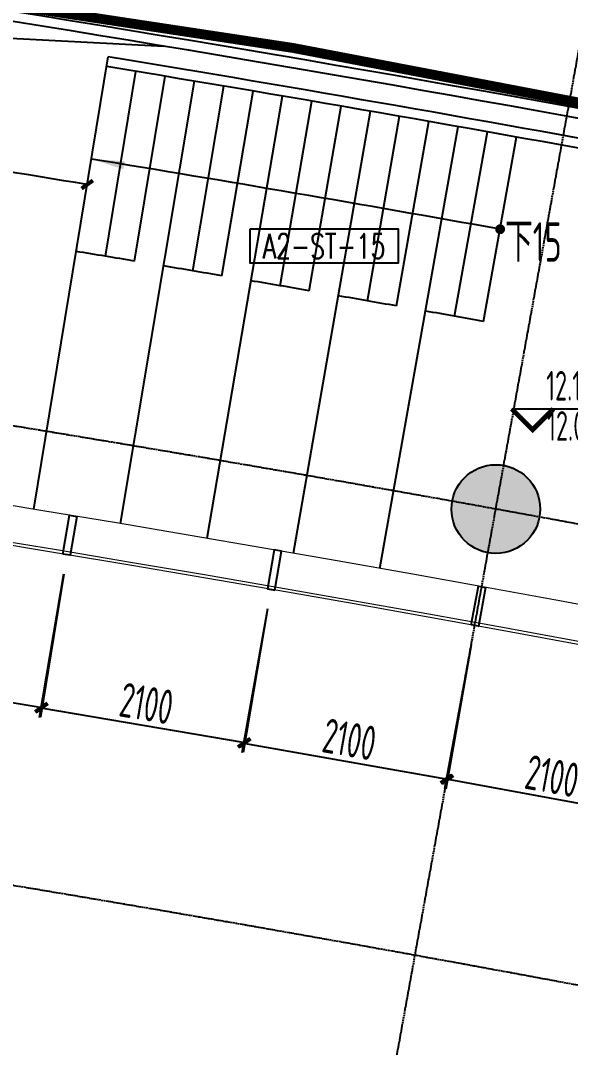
# Model space of a CAD drawing. Header units: millimetres. Extents: x 11677979 to 24947533, y -12764720 to -6308891.
# Drawn here: x 11826224 to 11831803, y -6410637 to -6400220 of the extents above; entities that cross this region are included whole.
import ezdxf
from ezdxf.enums import TextEntityAlignment as Align

# ---------------------------------------------------------------- set-up
doc = ezdxf.new("R2010")
doc.units = ezdxf.units.MM
doc.header["$LTSCALE"] = 10
for name, pattern in [('A2-RG-AXIS$0$CENTER', [2, 1.25, -0.25, 0.25, -0.25]), ('A2-RG-AXIS$0$DOTE', [2.4200000000000004, 2, -0.2, 0.02, -0.2]), ('A2-RI-F4$0$A2-RG-AXIS$0$CENTER', [2, 1.25, -0.25, 0.25, -0.25]), ('A2-RI-F4$0$A2-RG-AXIS$0$DOTE', [2.4200000000000004, 2, -0.2, 0.02, -0.2]), ('A2-RI-F4$0$HIDDEN', [0.375, 0.25, -0.125])]:
    doc.linetypes.add(name, pattern=pattern)
for name, color, linetype in [('A2-RB-F4$0$$34$A-DIMS-100', 1, 'Continuous'), ('A2-RB-F4$0$A-DIMS-100', 1, 'Continuous'), ('A2-RG-AXIS$0$A-GRID', 1, 'A2-RG-AXIS$0$CENTER'), ('A2-RI-F4$0$$1$A-SYMB-NUMB-T', 4, 'Continuous'), ('A2-RI-F4$0$$2$A-SYMB', 4, 'Continuous'), ('A2-RI-F4$0$$3$A-SYMB', 4, 'Continuous'), ('A2-RI-F4$0$A-STRS-HRAL', 80, 'Continuous'), ('A2-RI-F4$0$A-SYMB-VOID', 35, 'Continuous'), ('A2-RI-F4$0$A2-RB-F4$0$$34$A-DIMS-100', 1, 'Continuous'), ('A2-RI-F4$0$A2-RB-F4$0$A-DIMS-100', 1, 'Continuous'), ('A2-RI-F4$0$A2-RG-AXIS$0$A-GRID', 1, 'A2-RI-F4$0$A2-RG-AXIS$0$CENTER'), ('A2-RI-F4$0$A2-RS-F4$0$A-HATH-GRAY', 8, 'Continuous'), ('A2-RI-F4$0$A2-RS-F4$0$A-WALL-CONC', 6, 'Continuous'), ('A2-RI-F4$0$A2-RV-F4$0$A-STRS', 50, 'Continuous'), ('A2-RI-F4$0$A2-RV-F4$0$A-STRS-HRAL', 80, 'Continuous'), ('A2-RI-F4$0$A2-RV-F4$0$A-SYMB-AREA', 4, 'Continuous'), ('A2-RI-F4$0$A2-RV-F4$0$A-SYMB-NAME', 4, 'Continuous'), ('A2-RI-F4$0$A2-RV-F4$0$AUDIT_D_120618114340-341', 1, 'Continuous'), ('A2-RI-F4$0$an-wndw-mull-v', 3, 'Continuous'), ('A2-RI-F4$0$防火卷帘门', 20, 'Continuous'), ('A2-RS-F4$0$A-HATH-GRAY', 8, 'Continuous'), ('A2-RS-F4$0$A-WALL-CONC', 6, 'Continuous'), ('A2-RV-F4$0$A-STRS', 50, 'Continuous'), ('A2-RV-F4$0$A-STRS-HRAL', 80, 'Continuous'), ('A2-RV-F4$0$A-SYMB-AREA', 4, 'Continuous'), ('A2-RV-F4$0$A-SYMB-NAME', 4, 'Continuous'), ('A2-RV-F4$0$AUDIT_D_120618114340-341', 1, 'Continuous')]:
    doc.layers.add(name, color=color, linetype=linetype)
doc.layers.add('A2-RI-F4$0$A-GLAZ', color=140, linetype='Continuous', lineweight=5)
doc.styles.add('A2-RB-F4$0$$0$XD2008', font='hzs.shx', dxfattribs={"width": 0.7, "bigfont": 'hztxt.shx'})
doc.styles.add('A2-RB-F4$0$XD2008', font='hzs.shx', dxfattribs={"width": 0.7, "bigfont": 'hztxt.shx'})
doc.styles.add('A2-RI-F4$0$$0$XD2008', font='hzs.shx', dxfattribs={"width": 0.7, "bigfont": 'hztxt.shx'})
doc.styles.add('A2-RI-F4$0$$1$ECADI-TXT', font='simplex.shx', dxfattribs={"bigfont": 'hztxt.shx'})
doc.styles.add('A2-RI-F4$0$A2-RB-F4$0$$0$XD2008', font='hzs.shx', dxfattribs={"width": 0.7, "bigfont": 'hztxt.shx'})
doc.styles.add('A2-RI-F4$0$A2-RB-F4$0$XD2008', font='hzs.shx', dxfattribs={"width": 0.7, "bigfont": 'hztxt.shx'})
doc.styles.add('A2-RI-F4$0$A2-RV-F4$0$ECADI', font='hzs.shx', dxfattribs={"width": 0.7, "bigfont": 'hztxt.shx'})
doc.styles.add('A2-RV-F4$0$ECADI', font='hzs.shx', dxfattribs={"width": 0.7, "bigfont": 'hztxt.shx'})
doc.dimstyles.new('A2-RB-F4$0$$0$XD100$0', dxfattribs={"dimscale": 100, "dimtxt": 3.5, "dimasz": 1, "dimexe": 1, "dimexo": 2, "dimgap": 0.5, "dimtad": 1, "dimdec": 0, "dimdsep": 46, "dimtxsty": 'A2-RB-F4$0$$0$XD2008', "dimblk1": 'A2-RB-F4$0$$20$_ArchTick', "dimblk2": 'A2-RB-F4$0$$20$_ArchTick', "dimsah": 1, "dimcen": 2.5, "dimclrt": 4, "dimaunit": 1, "dimadec": 0, "dimazin": 0, "dimtfac": 1, "dimtdec": 0, "dimtix": 1, "dimtmove": 2, "dimatfit": 3, "dimfxl": 0, "dimtolj": 1, "dimtzin": 0, "dimarcsym": 0})
doc.dimstyles.new('A2-RB-F4$0$XD100$0', dxfattribs={"dimscale": 100, "dimtxt": 3.5, "dimasz": 1, "dimexe": 1, "dimexo": 2, "dimgap": 0.5, "dimtad": 1, "dimdec": 0, "dimdsep": 46, "dimtxsty": 'A2-RB-F4$0$XD2008', "dimblk1": 'A2-RB-F4$0$_ArchTick', "dimblk2": 'A2-RB-F4$0$_ArchTick', "dimsah": 1, "dimcen": 2.5, "dimclrt": 4, "dimaunit": 1, "dimadec": 0, "dimazin": 0, "dimtfac": 1, "dimtdec": 0, "dimtix": 1, "dimtmove": 1, "dimatfit": 3, "dimfxl": 0, "dimtolj": 1, "dimtzin": 0, "dimarcsym": 0})
doc.dimstyles.new('A2-RI-F4$0$A2-RB-F4$0$$0$XD100$0', dxfattribs={"dimscale": 100, "dimtxt": 3.5, "dimasz": 1, "dimexe": 1, "dimexo": 2, "dimgap": 0.5, "dimtad": 1, "dimdec": 0, "dimdsep": 46, "dimtxsty": 'A2-RI-F4$0$A2-RB-F4$0$$0$XD2008', "dimblk1": 'A2-RI-F4$0$A2-RB-F4$0$$20$_ArchTick', "dimblk2": 'A2-RI-F4$0$A2-RB-F4$0$$20$_ArchTick', "dimsah": 1, "dimcen": 2.5, "dimclrt": 4, "dimaunit": 1, "dimadec": 0, "dimazin": 0, "dimtfac": 1, "dimtdec": 0, "dimtix": 1, "dimtmove": 2, "dimatfit": 3, "dimfxl": 0, "dimtolj": 1, "dimtzin": 0, "dimarcsym": 0})
doc.dimstyles.new('A2-RI-F4$0$A2-RB-F4$0$XD100$0', dxfattribs={"dimscale": 100, "dimtxt": 3.5, "dimasz": 1, "dimexe": 1, "dimexo": 2, "dimgap": 0.5, "dimtad": 1, "dimdec": 0, "dimdsep": 46, "dimtxsty": 'A2-RI-F4$0$A2-RB-F4$0$XD2008', "dimblk1": 'A2-RI-F4$0$A2-RB-F4$0$_ArchTick', "dimblk2": 'A2-RI-F4$0$A2-RB-F4$0$_ArchTick', "dimsah": 1, "dimcen": 2.5, "dimclrt": 4, "dimaunit": 1, "dimadec": 0, "dimazin": 0, "dimtfac": 1, "dimtdec": 0, "dimtix": 1, "dimtmove": 1, "dimatfit": 3, "dimfxl": 0, "dimtolj": 1, "dimtzin": 0, "dimarcsym": 0})

# ---------------------------------------------------------------- blocks, each defined once
blk = doc.blocks.new('A2-RV-F4$0$5erhfh')
at = {"layer": 'A2-RV-F4$0$A-SYMB-AREA', "style": 'A2-RV-F4$0$ECADI', "width": 0.7}
blk.add_attdef('340M2', text='', height=2.5, dxfattribs=at).set_placement((0, 1.25), align=Align.MIDDLE_LEFT)
at = {"layer": 'A2-RV-F4$0$A-SYMB-NAME', "style": 'A2-RV-F4$0$ECADI', "width": 0.7}
blk.add_attdef('CHINESENAME', (-12.29193252821193, 3.0875), '', height=4.5, dxfattribs=at)
blk = doc.blocks.new('A2-RV-F4')
at = {"layer": 'A2-RV-F4$0$A-STRS'}
for p, q in [((11826359.64476778, -6405177.187500352), (11827114.26701456, -6400588.499704482)), ((11827085.21993418, -6402610.740894399), (11827395.4384171, -6400736.237095296)), ((11827380.66941865, -6402659.789717606), (11827692.7872554, -6400785.601238298)), ((11827237.99416444, -6405323.315684496), (11827990.08591827, -6400835.266671966)), ((11827971.41851952, -6402758.785411757), (11828287.33410044, -6400885.233345301)), ((11828115.89435484, -6405472.113233499), (11828881.67780179, -6400986.070205432)), ((11828266.7175293, -6402808.732181046), (11828584.53149667, -6400935.501206995)), ((11828857.16295136, -6402909.523307597), (11829178.77271067, -6401036.940288689)), ((11828993.33722721, -6405623.578763885), (11829772.80711941, -6401139.583500382)), ((11829152.30875733, -6402960.367561389), (11829475.81591821, -6401088.111404534)), ((11829742.44504386, -6403062.953188834), (11830069.74600931, -6401191.356523419)), ((11830037.4349184, -6403114.694457192), (11830366.63228298, -6401243.430420466)), ((11829870.31467387, -6405777.710867501), (11830663.46563555, -6401295.805138059)), ((11830627.25661548, -6403219.073637504), (11830960.24576224, -6401348.480622413)), ((11830922.08783234, -6403271.711442275), (11831256.97235827, -6401401.456819423))]:
    blk.add_line(p, q, dxfattribs=at)
at = {"layer": 'A2-RV-F4$0$A-STRS', "ltscale": 0.25}
for start, end in [(80.54502226192955, 80.66114273809482), (80.37084153406886, 80.48696201230847), (80.19666093131531, 80.3127812915223), (80.0224802293589, 80.13860068527683), (79.84829957388494, 79.96442000550157)]:
    blk.add_arc((11778829.91854543, -6694194.739758129), 295550.0000092764, start, end, dxfattribs=at)
at = {"layer": 'A2-RV-F4$0$A-STRS-HRAL', "ltscale": 0.25}
for centre, radius, start in [((11778829.91854678, -6694194.739750319), 297550.0000013514, 78.36772970308593), ((11778829.91854715, -6694194.739749076), 297450.0000000633, 78.34848035072069)]:
    blk.add_arc(centre, radius, start, 80.6611426241286, dxfattribs=at)
at = {"layer": 'A2-RV-F4$0$AUDIT_D_120618114340-341', "extrusion": (0, 0, -1), "const_width": 49.99999999999999}
blk.add_lwpolyline([(-11831114.48345354, -6402338.110535974, -1), (-11831064.57673707, -6402335.057725724, -1)], format="xyb", close=True, dxfattribs=at)
at = {"layer": 'A2-RV-F4$0$AUDIT_D_120618114340-341'}
blk.add_arc((11778829.91854715, -6694194.739749076), 296500.0000000633, 79.84829958221783, 80.6611426241286, dxfattribs=at)
at = {"layer": 'A2-RV-F4$0$AUDIT_D_120618114340-341', "extrusion": (0, 0, -1)}
blk.add_solid([(-11827282.49117763, -6401647.051901599), (-11827266.5590037, -6401729.657341383), (-11826943.88045934, -6401624.582940146)], dxfattribs=at)
ref = blk.add_blockref('A2-RV-F4$0$5erhfh', (11832369.5084075, -6402974.738763968), dxfattribs=dict(xscale=100, yscale=100, zscale=100))
ref.add_attrib('CHINESENAME', '下15', (11831140.3151547, -6402665.988763849), dxfattribs={"layer": 'A2-RV-F4$0$A-SYMB-NAME', "height": 400, "style": 'A2-RV-F4$0$ECADI', "width": 0.7})
blk = doc.blocks.new('A2-RB-F4$0$_ArchTick')
at = {"color": 0, "linetype": 'ByBlock', "const_width": 0.4}
blk.add_lwpolyline([(-0.5, -0.5), (0.5, 0.5)], dxfattribs=at)
blk = doc.blocks.new('*D391')
at = {"layer": 'A2-RB-F4$0$A-DIMS-100', "color": 0, "lineweight": -2, "transparency": 16777216}
for p, q in [((11824588.87248766, -6405499.09582968), (11824353.60655724, -6406949.497742357)), ((11826661.8294709, -6405835.344802545), (11826426.56354048, -6407285.746715223)), ((11824369.61802456, -6406850.787900323), (11826442.5750078, -6407187.03687319))]:
    blk.add_line(p, q, dxfattribs=at)
at = {"layer": 'Defpoints', "color": 0, "transparency": 16777216}
for p in [(11824620.8954223, -6405301.676145613), (11826693.85240554, -6405637.92511848), (11826442.5750078, -6407187.03687319)]:
    blk.add_point(p, dxfattribs=at)
at = {"layer": 'A2-RB-F4$0$A-DIMS-100', "color": 0, "lineweight": -2, "transparency": 16777216, "xscale": 100, "yscale": 100, "zscale": 100}
for p, rotation in [((11824369.61802456, -6406850.787900323), 170.7864476752229), ((11826442.5750078, -6407187.03687319), 350.7864476752229)]:
    blk.add_blockref('A2-RB-F4$0$_ArchTick', p, dxfattribs=dict(at, rotation=rotation))
at = {"layer": 'A2-RB-F4$0$A-DIMS-100', "color": 4, "transparency": 16777216, "insert": (11825442.12231765, -6406796.815242182), "char_height": 350, "attachment_point": 5, "rotation": 350.7864476752229, "style": 'A2-RB-F4$0$XD2008'}
blk.add_mtext('\\A1;2100', dxfattribs=at)
blk = doc.blocks.new('*D392')
at = {"layer": 'A2-RB-F4$0$A-DIMS-100', "color": 0, "lineweight": -2, "transparency": 16777216}
for p, q in [((11826660.34905599, -6405835.098964537), (11826412.89439947, -6407291.418616546)), ((11828730.7246775, -6406186.892671084), (11828483.27002098, -6407643.212323094)), ((11826429.64607424, -6407192.831693519), (11828500.02169575, -6407544.625400066))]:
    blk.add_line(p, q, dxfattribs=at)
at = {"layer": 'Defpoints', "color": 0, "transparency": 16777216}
for p in [(11826693.85240554, -6405637.925118478), (11828764.22802705, -6405989.718825025), (11828500.02169575, -6407544.625400066)]:
    blk.add_point(p, dxfattribs=at)
at = {"layer": 'A2-RB-F4$0$A-DIMS-100', "color": 0, "lineweight": -2, "transparency": 16777216, "xscale": 100, "yscale": 100, "zscale": 100}
for p, rotation in [((11826429.64607424, -6407192.831693519), 170.3565312094874), ((11828500.02169575, -6407544.625400066), 350.3565312094875)]:
    blk.add_blockref('A2-RB-F4$0$_ArchTick', p, dxfattribs=dict(at, rotation=rotation))
at = {"layer": 'A2-RB-F4$0$A-DIMS-100', "color": 4, "transparency": 16777216, "insert": (11827502.52515324, -6407146.907969978), "char_height": 350, "attachment_point": 5, "rotation": 350.3565312094874, "style": 'A2-RB-F4$0$XD2008'}
blk.add_mtext('\\A1;2100', dxfattribs=at)
blk = doc.blocks.new('*D393')
at = {"layer": 'A2-RB-F4$0$A-DIMS-100', "color": 0, "lineweight": -2, "transparency": 16777216}
for p, q in [((11828729.30993622, -6406186.647052901), (11828470.09697005, -6407648.535399791)), ((11830797.02707531, -6406553.281819476), (11830537.81410914, -6408015.170166368)), ((11828487.55601547, -6407550.071285854), (11830555.27315455, -6407916.706052431))]:
    blk.add_line(p, q, dxfattribs=at)
at = {"layer": 'Defpoints', "color": 0, "transparency": 16777216}
for p in [(11828764.22802705, -6405989.718825027), (11830831.94516614, -6406356.353591603), (11830555.27315455, -6407916.706052431)]:
    blk.add_point(p, dxfattribs=at)
at = {"layer": 'A2-RB-F4$0$A-DIMS-100', "color": 0, "lineweight": -2, "transparency": 16777216, "xscale": 100, "yscale": 100, "zscale": 100}
for p, rotation in [((11828487.55601547, -6407550.071285854), 169.9451740437), ((11830555.27315455, -6407916.706052431), 349.9451740437)]:
    blk.add_blockref('A2-RB-F4$0$_ArchTick', p, dxfattribs=dict(at, rotation=rotation))
at = {"layer": 'A2-RB-F4$0$A-DIMS-100', "color": 4, "transparency": 16777216, "insert": (11829560.69743719, -6407511.844412785), "char_height": 350, "attachment_point": 5, "rotation": 349.9451740437, "style": 'A2-RB-F4$0$XD2008'}
blk.add_mtext('\\A1;2100', dxfattribs=at)
blk = doc.blocks.new('*D233')
at = {"layer": 'A2-RB-F4$0$A-DIMS-100', "color": 0, "lineweight": -2, "transparency": 16777216}
for p, q in [((11830795.61416461, -6406553.026056179), (11830525.91248829, -6408013.015750116)), ((11832860.64582004, -6406934.49621411), (11832590.94414372, -6408394.485908047)), ((11832609.10964634, -6408296.149676094), (11830544.0779909, -6407914.679518162))]:
    blk.add_line(p, q, dxfattribs=at)
at = {"layer": 'Defpoints', "color": 0, "transparency": 16777216}
for p in [(11830831.94516983, -6406356.353592272), (11832896.97682527, -6406737.823750203), (11830544.0779909, -6407914.679518162)]:
    blk.add_point(p, dxfattribs=at)
at = {"layer": 'A2-RB-F4$0$A-DIMS-100', "color": 0, "lineweight": -2, "transparency": 16777216, "xscale": 100, "yscale": 100, "zscale": 100}
for p, rotation in [((11830544.0779909, -6407914.679518162), 169.5338247441165), ((11832609.10964634, -6408296.149676094), 349.5338247441165)]:
    blk.add_blockref('A2-RB-F4$0$_ArchTick', p, dxfattribs=dict(at, rotation=rotation))
at = {"layer": 'A2-RB-F4$0$A-DIMS-100', "color": 4, "transparency": 16777216, "insert": (11831617.4661995, -6407884.158075233), "char_height": 350, "attachment_point": 5, "rotation": 349.5338247441165, "style": 'A2-RB-F4$0$XD2008'}
blk.add_mtext('\\A1;2100', dxfattribs=at)
blk = doc.blocks.new('A2-RB-F4$0$$20$_ArchTick')
at = {"color": 0, "linetype": 'ByBlock', "const_width": 0.4}
blk.add_lwpolyline([(-0.5, -0.5), (0.5, 0.5)], dxfattribs=at)
blk = doc.blocks.new('*D244')
at = {"layer": 'A2-RB-F4$0$$34$A-DIMS-100', "color": 0, "lineweight": -2, "transparency": 16777216}
blk.add_arc((11778730.58430292, -6694179.5467496), 296238.8759148263, 80.6417863916289, 81.38491832880128, dxfattribs=at)
at = {"layer": 'Defpoints', "color": 0, "transparency": 16777216}
for p in [(11827609.0146798, -6371560.369619828), (11827150.34338707, -6400369.827819346), (11825636.77202339, -6401677.784093693), (11821587.23330694, -6411306.779976854), (11778730.71993051, -6694178.72376526)]:
    blk.add_point(p, dxfattribs=at)
at = {"layer": 'A2-RB-F4$0$$34$A-DIMS-100', "color": 0, "lineweight": -2, "transparency": 16777216, "xscale": 100, "yscale": 100, "zscale": 100}
for p, rotation in [((11823105.86549477, -6401283.138402851), 171.3849183288013), ((11826900.92199207, -6401883.309739621), 350.6417863916289)]:
    blk.add_blockref('A2-RB-F4$0$$20$_ArchTick', p, dxfattribs=dict(at, rotation=rotation))
at = {"layer": 'A2-RB-F4$0$$34$A-DIMS-100', "color": 4, "transparency": 16777216, "insert": (11825044.71955626, -6401321.909035159), "char_height": 350, "attachment_point": 5, "rotation": 351.0133523602157, "style": 'A2-RB-F4$0$$0$XD2008'}
blk.add_mtext('\\A1;0°44\'35"', dxfattribs=at)
blk = doc.blocks.new('A2-RG-AXIS')
at = {"layer": 'A2-RG-AXIS$0$A-GRID', "linetype": 'A2-RG-AXIS$0$DOTE'}
blk.add_line((11829691.95317146, -6412654.000755005), (11836852.53091209, -6373096.888379699), dxfattribs=at)
for centre, radius, start, end in [((11778730.70926435, -6694178.721949182), 300799.9999999902, 75.58928463849298, 95.40764398384447), ((11778730.70819431, -6694178.660026948), 293699.9515340837, 75.58928142923537, 95.40764489503492), ((11778730.70819431, -6694178.660026948), 289099.9515340837, 75.58928137402594, 95.40764489503492)]:
    blk.add_arc(centre, radius, start, end, dxfattribs=at)
blk = doc.blocks.new('A2-RI-F4$0$A2-RB-F4$0$_ArchTick')
at = {"color": 0, "linetype": 'ByBlock', "const_width": 0.4}
blk.add_lwpolyline([(-0.5, -0.5), (0.5, 0.5)], dxfattribs=at)
blk = doc.blocks.new('*D916')
at = {"layer": 'A2-RI-F4$0$A2-RB-F4$0$A-DIMS-100', "color": 0, "lineweight": -2, "transparency": 16777216}
for p, q in [((11824588.87248766, -6405499.09582968), (11824353.60655724, -6406949.497742357)), ((11826661.8294709, -6405835.344802545), (11826426.56354048, -6407285.746715223)), ((11824369.61802456, -6406850.787900323), (11826442.5750078, -6407187.03687319))]:
    blk.add_line(p, q, dxfattribs=at)
at = {"layer": 'Defpoints', "color": 0, "transparency": 16777216}
for p in [(11824620.8954223, -6405301.676145613), (11826693.85240554, -6405637.92511848), (11826442.5750078, -6407187.03687319)]:
    blk.add_point(p, dxfattribs=at)
at = {"layer": 'A2-RI-F4$0$A2-RB-F4$0$A-DIMS-100', "color": 0, "lineweight": -2, "transparency": 16777216, "xscale": 100, "yscale": 100, "zscale": 100}
for p, rotation in [((11824369.61802456, -6406850.787900323), 170.7864476752229), ((11826442.5750078, -6407187.03687319), 350.7864476752229)]:
    blk.add_blockref('A2-RI-F4$0$A2-RB-F4$0$_ArchTick', p, dxfattribs=dict(at, rotation=rotation))
at = {"layer": 'A2-RI-F4$0$A2-RB-F4$0$A-DIMS-100', "color": 4, "transparency": 16777216, "insert": (11825442.12231765, -6406796.815242182), "char_height": 350, "attachment_point": 5, "rotation": 350.7864476752229, "style": 'A2-RI-F4$0$A2-RB-F4$0$XD2008'}
blk.add_mtext('\\A1;2100', dxfattribs=at)
blk = doc.blocks.new('*D917')
at = {"layer": 'A2-RI-F4$0$A2-RB-F4$0$A-DIMS-100', "color": 0, "lineweight": -2, "transparency": 16777216}
for p, q in [((11826660.34905599, -6405835.098964537), (11826412.89439947, -6407291.418616546)), ((11828730.7246775, -6406186.892671084), (11828483.27002098, -6407643.212323094)), ((11826429.64607424, -6407192.831693519), (11828500.02169575, -6407544.625400066))]:
    blk.add_line(p, q, dxfattribs=at)
at = {"layer": 'Defpoints', "color": 0, "transparency": 16777216}
for p in [(11826693.85240554, -6405637.925118478), (11828764.22802705, -6405989.718825025), (11828500.02169575, -6407544.625400066)]:
    blk.add_point(p, dxfattribs=at)
at = {"layer": 'A2-RI-F4$0$A2-RB-F4$0$A-DIMS-100', "color": 0, "lineweight": -2, "transparency": 16777216, "xscale": 100, "yscale": 100, "zscale": 100}
for p, rotation in [((11826429.64607424, -6407192.831693519), 170.3565312094874), ((11828500.02169575, -6407544.625400066), 350.3565312094875)]:
    blk.add_blockref('A2-RI-F4$0$A2-RB-F4$0$_ArchTick', p, dxfattribs=dict(at, rotation=rotation))
at = {"layer": 'A2-RI-F4$0$A2-RB-F4$0$A-DIMS-100', "color": 4, "transparency": 16777216, "insert": (11827502.52515324, -6407146.907969978), "char_height": 350, "attachment_point": 5, "rotation": 350.3565312094874, "style": 'A2-RI-F4$0$A2-RB-F4$0$XD2008'}
blk.add_mtext('\\A1;2100', dxfattribs=at)
blk = doc.blocks.new('*D918')
at = {"layer": 'A2-RI-F4$0$A2-RB-F4$0$A-DIMS-100', "color": 0, "lineweight": -2, "transparency": 16777216}
for p, q in [((11828729.30993622, -6406186.647052901), (11828470.09697005, -6407648.535399791)), ((11830797.02707531, -6406553.281819476), (11830537.81410914, -6408015.170166368)), ((11828487.55601547, -6407550.071285854), (11830555.27315455, -6407916.706052431))]:
    blk.add_line(p, q, dxfattribs=at)
at = {"layer": 'Defpoints', "color": 0, "transparency": 16777216}
for p in [(11828764.22802705, -6405989.718825027), (11830831.94516614, -6406356.353591603), (11830555.27315455, -6407916.706052431)]:
    blk.add_point(p, dxfattribs=at)
at = {"layer": 'A2-RI-F4$0$A2-RB-F4$0$A-DIMS-100', "color": 0, "lineweight": -2, "transparency": 16777216, "xscale": 100, "yscale": 100, "zscale": 100}
for p, rotation in [((11828487.55601547, -6407550.071285854), 169.9451740437), ((11830555.27315455, -6407916.706052431), 349.9451740437)]:
    blk.add_blockref('A2-RI-F4$0$A2-RB-F4$0$_ArchTick', p, dxfattribs=dict(at, rotation=rotation))
at = {"layer": 'A2-RI-F4$0$A2-RB-F4$0$A-DIMS-100', "color": 4, "transparency": 16777216, "insert": (11829560.69743719, -6407511.844412785), "char_height": 350, "attachment_point": 5, "rotation": 349.9451740437, "style": 'A2-RI-F4$0$A2-RB-F4$0$XD2008'}
blk.add_mtext('\\A1;2100', dxfattribs=at)
blk = doc.blocks.new('*D758')
at = {"layer": 'A2-RI-F4$0$A2-RB-F4$0$A-DIMS-100', "color": 0, "lineweight": -2, "transparency": 16777216}
for p, q in [((11830795.61416461, -6406553.026056179), (11830525.91248829, -6408013.015750116)), ((11832860.64582004, -6406934.49621411), (11832590.94414372, -6408394.485908047)), ((11832609.10964634, -6408296.149676094), (11830544.0779909, -6407914.679518162))]:
    blk.add_line(p, q, dxfattribs=at)
at = {"layer": 'Defpoints', "color": 0, "transparency": 16777216}
for p in [(11830831.94516983, -6406356.353592272), (11832896.97682527, -6406737.823750203), (11830544.0779909, -6407914.679518162)]:
    blk.add_point(p, dxfattribs=at)
at = {"layer": 'A2-RI-F4$0$A2-RB-F4$0$A-DIMS-100', "color": 0, "lineweight": -2, "transparency": 16777216, "xscale": 100, "yscale": 100, "zscale": 100}
for p, rotation in [((11830544.0779909, -6407914.679518162), 169.5338247441165), ((11832609.10964634, -6408296.149676094), 349.5338247441165)]:
    blk.add_blockref('A2-RI-F4$0$A2-RB-F4$0$_ArchTick', p, dxfattribs=dict(at, rotation=rotation))
at = {"layer": 'A2-RI-F4$0$A2-RB-F4$0$A-DIMS-100', "color": 4, "transparency": 16777216, "insert": (11831617.4661995, -6407884.158075233), "char_height": 350, "attachment_point": 5, "rotation": 349.5338247441165, "style": 'A2-RI-F4$0$A2-RB-F4$0$XD2008'}
blk.add_mtext('\\A1;2100', dxfattribs=at)
blk = doc.blocks.new('A2-RI-F4$0$A2-RB-F4$0$$20$_ArchTick')
at = {"color": 0, "linetype": 'ByBlock', "const_width": 0.4}
blk.add_lwpolyline([(-0.5, -0.5), (0.5, 0.5)], dxfattribs=at)
blk = doc.blocks.new('*D769')
at = {"layer": 'A2-RI-F4$0$A2-RB-F4$0$$34$A-DIMS-100', "color": 0, "lineweight": -2, "transparency": 16777216}
blk.add_arc((11778730.58430292, -6694179.5467496), 296238.8759148263, 80.6417863916289, 81.38491832880128, dxfattribs=at)
at = {"layer": 'Defpoints', "color": 0, "transparency": 16777216}
for p in [(11827609.0146798, -6371560.369619828), (11827150.34338707, -6400369.827819346), (11825636.77202339, -6401677.784093693), (11821587.23330694, -6411306.779976854), (11778730.71993051, -6694178.72376526)]:
    blk.add_point(p, dxfattribs=at)
at = {"layer": 'A2-RI-F4$0$A2-RB-F4$0$$34$A-DIMS-100', "color": 0, "lineweight": -2, "transparency": 16777216, "xscale": 100, "yscale": 100, "zscale": 100}
for p, rotation in [((11823105.86549477, -6401283.138402851), 171.3849183288013), ((11826900.92199207, -6401883.309739621), 350.6417863916289)]:
    blk.add_blockref('A2-RI-F4$0$A2-RB-F4$0$$20$_ArchTick', p, dxfattribs=dict(at, rotation=rotation))
at = {"layer": 'A2-RI-F4$0$A2-RB-F4$0$$34$A-DIMS-100', "color": 4, "transparency": 16777216, "insert": (11825044.71955626, -6401321.909035159), "char_height": 350, "attachment_point": 5, "rotation": 351.0133523602157, "style": 'A2-RI-F4$0$A2-RB-F4$0$$0$XD2008'}
blk.add_mtext('\\A1;0°44\'35"', dxfattribs=at)
blk = doc.blocks.new('A2-RI-F4$0$A2-RG-AXIS')
at = {"layer": 'A2-RI-F4$0$A2-RG-AXIS$0$A-GRID', "linetype": 'A2-RI-F4$0$A2-RG-AXIS$0$DOTE'}
blk.add_line((11829691.95317146, -6412654.000755005), (11836852.53091209, -6373096.888379699), dxfattribs=at)
for centre, radius, start, end in [((11778730.70926435, -6694178.721949182), 300799.9999999902, 75.58928463849298, 95.40764398384447), ((11778730.70819431, -6694178.660026948), 293699.9515340837, 75.58928142923537, 95.40764489503492), ((11778730.70819431, -6694178.660026948), 289099.9515340837, 75.58928137402594, 95.40764489503492)]:
    blk.add_arc(centre, radius, start, end, dxfattribs=at)
blk = doc.blocks.new('A2-RI-F4$0$A2-RS-F4')
at = {"layer": 'A2-RI-F4$0$A2-RS-F4$0$A-HATH-GRAY', "ltscale": 3}
h = blk.add_hatch(color=256, dxfattribs=at)
h.paths.add_polyline_path([(11780370.89755086, -6378132.782792893), (11781370.87417263, -6378139.55443527), (11781379.67800279, -6376839.580863897), (11780379.70138101, -6376832.809221519)])
h.paths.add_polyline_path([(11771295.27564643, -6378216.197546514), (11772295.03483666, -6378194.253035512), (11772266.5069368, -6376894.564468444), (11771266.73910292, -6376916.115187177)])
h.paths.add_polyline_path([(11789445.17112454, -6378310.198236045), (11790444.54168875, -6378345.673232787), (11790490.65924199, -6377046.489880169), (11789491.30265092, -6377010.621244233)])
h.paths.add_polyline_path([(11794061.0047061, -6377995.566527516), (11794659.76819639, -6378034.064633409), (11794711.10463453, -6377235.625744862), (11794112.34099576, -6377197.127629422)])
h.paths.add_polyline_path([(11762225.78675684, -6378559.980374771), (11763224.50359892, -6378509.337805177), (11763158.64822897, -6377210.610911016), (11762159.93138714, -6377261.253480596)])
h.paths.add_polyline_path([(11756037.94498854, -6378647.01814434), (11756835.42480313, -6378583.579123507), (11756756.11594025, -6377586.650439977), (11755958.63612566, -6377650.089460809)])
h.paths.add_polyline_path([(11801644.36177372, -6378461.795606661), (11802243.12541249, -6378500.293722101), (11802294.45800298, -6377701.854586166), (11801695.69264424, -6377663.356360138)])
h.paths.add_polyline_path([(11751541.31840326, -6379498.702455024), (11752338.78286353, -6379435.26465562), (11752219.84924088, -6377939.956459403), (11751422.36767903, -6378003.395619228)])
h.paths.add_polyline_path([(11807663.938267, -6379405.663604804), (11808460.48668476, -6379479.897142787), (11808571.83602485, -6378285.07346441), (11807775.31205818, -6378210.58898552)])
h.paths.add_polyline_path([(11816584.79090101, -6380403.180904732), (11817577.33728926, -6380525.051795942), (11817735.76549338, -6379234.740036699), (11816743.21910513, -6379112.869145487)])
h.paths.add_polyline_path([(11825579.43333334, -6381618.61778286), (11826568.15095204, -6381768.411835417), (11826762.88505011, -6380483.080985126), (11825774.1674314, -6380333.286932572)])
h.paths.add_polyline_path([(11793833.19719825, -6381538.642010352), (11794431.96253365, -6381577.140599572), (11794483.29897179, -6380778.701711025), (11793884.53533302, -6380740.203595584)])
h.paths.add_polyline_path([(11801416.57157933, -6382004.630992735), (11802015.33521809, -6382043.129108172), (11802066.67260773, -6381244.675421046), (11801467.90709214, -6381206.179634506)])
h.paths.add_polyline_path([(11834536.38714455, -6383084.909703042), (11835520.39295434, -6383263.035534266), (11835751.95442764, -6381983.822661661), (11834767.94861785, -6381805.696830438)])
h.paths.add_polyline_path([(11843441.66666962, -6384836.765730232), (11844420.1516999, -6385043.070307644), (11844688.34843555, -6383771.036819221), (11843709.86340527, -6383564.73224181)])
h.paths.add_polyline_path([(11849706.83636043, -6386047.736931622), (11850486.43372208, -6386227.435516321), (11850720.76188103, -6385255.226828801), (11849941.16451938, -6385075.5282441)])
h.paths.add_polyline_path([(11756683.39986626, -6386771.73012858), (11757480.73275718, -6386706.432825881), (11757402.3493593, -6385711.295398135), (11756604.86865006, -6385774.734490136)])
h.paths.add_polyline_path([(11752167.79794693, -6387373.911853275), (11752965.26716919, -6387310.473653751), (11752846.31887602, -6385815.197344893), (11752048.83909802, -6385878.636362814)])
h.paths.add_polyline_path([(11854131.93342455, -6387106.544216941), (11854911.53078619, -6387286.24280164), (11855145.85894511, -6386314.034114113), (11854366.2615835, -6386134.335529419)])
h.paths.add_polyline_path([(11793236.40739371, -6390820.55180971), (11793835.1729093, -6390859.047596249), (11793886.50367045, -6390060.697002236), (11793287.73815487, -6390022.201215696)])
h.paths.add_polyline_path([(11800819.82429774, -6391285.87943023), (11801418.58965648, -6391324.377656254), (11801469.92437464, -6390525.938657123), (11800871.16073588, -6390487.440541684)])
h.paths.add_polyline_path([(11847832.22910198, -6393825.331696717), (11848611.82641846, -6394005.030468771), (11848846.15462257, -6393032.821593896), (11848066.55726093, -6392853.123009195)])
h.paths.add_polyline_path([(11780263.22846494, -6394032.416479454), (11781263.20557429, -6394039.182631473), (11781272.00815791, -6392739.216306193), (11780272.03428096, -6392732.050787436)])
h.paths.add_polyline_path([(11771644.19337135, -6394112.368671072), (11772643.95256158, -6394090.42416007), (11772615.42466172, -6392790.735593002), (11771615.65682784, -6392812.286311734)])
h.paths.add_polyline_path([(11788881.00389713, -6394200.186132187), (11789880.37446134, -6394235.661128929), (11789926.49201458, -6392936.47777631), (11788927.13542351, -6392900.609140375)])
h.paths.add_polyline_path([(11793008.60330553, -6394363.630148089), (11793607.36694429, -6394402.128263529), (11793658.70338243, -6393603.689374982), (11793059.93974367, -6393565.191259542)])
h.paths.add_polyline_path([(11763031.00361343, -6394439.578159787), (11764029.72045525, -6394388.935590206), (11763963.86508529, -6393090.208696045), (11762965.14821984, -6393140.851266822)])
h.paths.add_polyline_path([(11757322.63369773, -6394796.642427704), (11758119.96658747, -6394731.345125102), (11758040.8090929, -6393736.271379213), (11757243.32838366, -6393799.710471213)])
h.paths.add_polyline_path([(11800592.0339871, -6394828.716624237), (11801190.79762586, -6394867.214739674), (11801242.13578398, -6394068.775961717), (11800643.37042524, -6394030.277735691)])
h.paths.add_polyline_path([(11852257.37197134, -6394883.948939756), (11853036.96933298, -6395063.647524455), (11853271.29749193, -6394091.438836934), (11852491.70013029, -6393911.740252233)])
h.paths.add_polyline_path([(11752786.32793951, -6395149.47954925), (11753583.80864874, -6395086.040457249), (11753464.86035124, -6393590.764127428), (11752667.379642, -6393654.203219429)])
h.paths.add_polyline_path([(11806188.54669958, -6395237.063407816), (11806985.09511734, -6395311.296945799), (11807096.44551313, -6394116.473366143), (11806299.92049076, -6394041.988788532)])
h.paths.add_polyline_path([(11814655.74438135, -6396185.997153974), (11815648.35495819, -6396307.344134583), (11815806.10207776, -6395016.948932264), (11814813.49150092, -6394895.601951655)])
h.paths.add_polyline_path([(11823197.50040783, -6397340.424610198), (11824186.21886505, -6397490.213128009), (11824380.9531505, -6396204.88311268), (11823392.23469328, -6396055.094594865)])
h.paths.add_polyline_path([(11831681.58349066, -6398728.63425007), (11832662.96621463, -6398920.686832826), (11832912.63254052, -6397644.883942458), (11831931.24981655, -6397452.831359704)])
h.paths.add_polyline_path([(11840163.98328786, -6400382.520731646), (11841142.46809188, -6400588.826382169), (11841410.66622259, -6399316.793187883), (11840432.18141856, -6399110.487537359)])
edge = h.paths.add_edge_path()
edge.add_arc((11780719.10251, -6400485.439439259), 449.999988079071, 0, 360)
edge = h.paths.add_edge_path()
edge.add_arc((11772285.60305141, -6400549.445431401), 449.999988079071, 0, 360)
edge = h.paths.add_edge_path()
edge.add_arc((11789151.83263754, -6400663.663280121), 449.999988079071, 0, 360)
edge = h.paths.add_edge_path()
edge.add_arc((11763856.98280831, -6400855.585750488), 449.999988079071, 0, 360)
h.paths.add_polyline_path([(11845945.90122119, -6401651.554094728), (11846725.4625831, -6401831.244381424), (11846959.82680723, -6400859.04400699), (11846180.22944558, -6400679.345422289)])
edge = h.paths.add_edge_path()
edge.add_arc((11797575.54345276, -6401083.914876501), 449.999988079071, 0, 360)
edge = h.paths.add_edge_path()
edge.add_arc((11755440.6326134, -6401403.616570349), 450.5000114440918, 0, 360)
edge = h.paths.add_edge_path()
edge.add_arc((11805983.69034955, -6401745.883306344), 449.999988079071, 0, 360)
h.paths.add_polyline_path([(11850371.09177984, -6402709.973765338), (11851150.68914149, -6402889.672350037), (11851385.01730044, -6401917.463662516), (11850605.45593853, -6401737.773375819)])
edge = h.paths.add_edge_path()
edge.add_arc((11814369.38359124, -6402649.002032681), 449.999988079071, 0, 360)
edge = h.paths.add_edge_path()
edge.add_arc((11822725.677854, -6403792.543501194), 449.999988079071, 0, 360)
edge = h.paths.add_edge_path()
edge.add_arc((11831045.69198951, -6405175.540651114), 449.999988079071, 0, 360)
edge = h.paths.add_edge_path()
edge.add_arc((11839322.56812231, -6406796.880610892), 450.5000114440918, 0, 360)
edge = h.paths.add_edge_path()
edge.add_arc((11847549.46339929, -6408655.217578304), 450.5000114440918, 0, 360)
at = {"layer": 'A2-RI-F4$0$A2-RS-F4$0$A-WALL-CONC'}
blk.add_circle((11831045.69198951, -6405175.540651114), 449.999988079071, dxfattribs=at)
blk = doc.blocks.new('A2-RI-F4$0$A2-RV-F4$0$5erhfh')
at = {"layer": 'A2-RI-F4$0$A2-RV-F4$0$A-SYMB-AREA', "style": 'A2-RI-F4$0$A2-RV-F4$0$ECADI', "width": 0.7}
blk.add_attdef('340M2', text='', height=2.5, dxfattribs=at).set_placement((0, 1.25), align=Align.MIDDLE_LEFT)
at = {"layer": 'A2-RI-F4$0$A2-RV-F4$0$A-SYMB-NAME', "style": 'A2-RI-F4$0$A2-RV-F4$0$ECADI', "width": 0.7}
blk.add_attdef('CHINESENAME', (-12.29193252821193, 3.0875), '', height=4.5, dxfattribs=at)
blk = doc.blocks.new('A2-RI-F4$0$A2-RV-F4')
at = {"layer": 'A2-RI-F4$0$A2-RV-F4$0$A-STRS'}
for p, q in [((11826359.64476778, -6405177.187500352), (11827114.26701456, -6400588.499704482)), ((11827085.21993418, -6402610.740894399), (11827395.4384171, -6400736.237095296)), ((11827380.66941865, -6402659.789717606), (11827692.7872554, -6400785.601238298)), ((11827237.99416444, -6405323.315684496), (11827990.08591827, -6400835.266671966)), ((11827971.41851952, -6402758.785411757), (11828287.33410044, -6400885.233345301)), ((11828115.89435484, -6405472.113233499), (11828881.67780179, -6400986.070205432)), ((11828266.7175293, -6402808.732181046), (11828584.53149667, -6400935.501206995)), ((11828857.16295136, -6402909.523307597), (11829178.77271067, -6401036.940288689)), ((11828993.33722721, -6405623.578763885), (11829772.80711941, -6401139.583500382)), ((11829152.30875733, -6402960.367561389), (11829475.81591821, -6401088.111404534)), ((11829742.44504386, -6403062.953188834), (11830069.74600931, -6401191.356523419)), ((11830037.4349184, -6403114.694457192), (11830366.63228298, -6401243.430420466)), ((11829870.31467387, -6405777.710867501), (11830663.46563555, -6401295.805138059)), ((11830627.25661548, -6403219.073637504), (11830960.24576224, -6401348.480622413)), ((11830922.08783234, -6403271.711442275), (11831256.97235827, -6401401.456819423))]:
    blk.add_line(p, q, dxfattribs=at)
at = {"layer": 'A2-RI-F4$0$A2-RV-F4$0$A-STRS', "ltscale": 0.25}
for start, end in [(80.54502226192955, 80.66114273809482), (80.37084153406886, 80.48696201230847), (80.19666093131531, 80.3127812915223), (80.0224802293589, 80.13860068527683), (79.84829957388494, 79.96442000550157)]:
    blk.add_arc((11778829.91854543, -6694194.739758129), 295550.0000092764, start, end, dxfattribs=at)
at = {"layer": 'A2-RI-F4$0$A2-RV-F4$0$A-STRS-HRAL', "ltscale": 0.25}
for centre, radius, start in [((11778829.91854678, -6694194.739750319), 297550.0000013514, 78.36772970308593), ((11778829.91854715, -6694194.739749076), 297450.0000000633, 78.34848035072069)]:
    blk.add_arc(centre, radius, start, 80.6611426241286, dxfattribs=at)
at = {"layer": 'A2-RI-F4$0$A2-RV-F4$0$AUDIT_D_120618114340-341', "extrusion": (0, 0, -1), "const_width": 49.99999999999999}
blk.add_lwpolyline([(-11831114.48345354, -6402338.110535974, -1), (-11831064.57673707, -6402335.057725724, -1)], format="xyb", close=True, dxfattribs=at)
at = {"layer": 'A2-RI-F4$0$A2-RV-F4$0$AUDIT_D_120618114340-341'}
blk.add_arc((11778829.91854715, -6694194.739749076), 296500.0000000633, 79.84829958221783, 80.6611426241286, dxfattribs=at)
at = {"layer": 'A2-RI-F4$0$A2-RV-F4$0$AUDIT_D_120618114340-341', "extrusion": (0, 0, -1)}
blk.add_solid([(-11827282.49117763, -6401647.051901599), (-11827266.5590037, -6401729.657341383), (-11826943.88045934, -6401624.582940146)], dxfattribs=at)
ref = blk.add_blockref('A2-RI-F4$0$A2-RV-F4$0$5erhfh', (11832369.5084075, -6402974.738763968), dxfattribs=dict(xscale=100, yscale=100, zscale=100))
ref.add_attrib('CHINESENAME', '下15', (11831140.3151547, -6402665.988763849), dxfattribs={"layer": 'A2-RI-F4$0$A2-RV-F4$0$A-SYMB-NAME', "height": 400, "style": 'A2-RI-F4$0$A2-RV-F4$0$ECADI', "width": 0.7})
blk = doc.blocks.new('A2-RI-F4$0$$2$ECADI-TAG-HGHT（国标）')
at = {"color": 1}
blk.add_line((-2.121320343559546, 2.121320343559546), (11.76789873223262, 2.121320343559546), dxfattribs=at)
at = {"color": 1, "const_width": 0.5}
blk.add_lwpolyline([(-2.121320343559546, 2.121320343559546), (0, 0), (2.121320343559546, 2.121320343559546)], dxfattribs=at)
at = {"style": 'A2-RI-F4$0$$0$XD2008', "width": 0.7}
blk.add_attdef('FL', text='', height=3, dxfattribs=at).set_placement((-2.688785023899595, 2.967328765217609), align=Align.RIGHT)
for tag, p in [('F.F.L.', (2.283611041903605, 2.967328765217609)), ('T.O.S.', (2.283611041903605, -1.104423031572336))]:
    blk.add_attdef(tag, p, '', height=3, dxfattribs=at)
blk = doc.blocks.new('A2-RI-F4$0$$1$ECADI-TAG-CODE')
at = {"layer": 'A2-RI-F4$0$$1$A-SYMB-NUMB-T', "color": 1}
blk.add_lwpolyline([(1.793912929315411e-08, 3.499999970167053), (15.00000001793913, 3.499999970167053), (15.00000001793913, -2.983294677960657e-08), (1.793912929315411e-08, -2.983294677960657e-08)], close=True, dxfattribs=at)
at = {"layer": 'A2-RI-F4$0$$1$A-SYMB-NUMB-T', "style": 'A2-RI-F4$0$$1$ECADI-TXT', "width": 0.7}
blk.add_attdef('CODE', text='', height=2.5, dxfattribs=at).set_placement((7.500000017939129, 1.749999970167053), align=Align.MIDDLE_CENTER)
blk = doc.blocks.new('A2-RI-F4$0$5yrthfh')
at = {"layer": 'A2-RI-F4$0$an-wndw-mull-v'}
blk.add_lwpolyline([(3.246805800125003, -37.35917895194143), (402.0092375874519, -3.495651107281446), (395.515625981614, 71.22270679939538), (-3.246805801987648, 37.35917895380408), (3.246805800125003, -37.35917895194143)], close=True, dxfattribs=at)
blk = doc.blocks.new('A2-RI-F4$0$A$C047A065C')
at = {"xscale": -1}
for p, rotation in [((71251.21227549389, -4234.08882162068), 265.3886009940874), ((75393.27692027017, -4953.206993672065), 264.5650962822489)]:
    blk.add_blockref('A2-RI-F4$0$5yrthfh', p, dxfattribs=dict(at, rotation=rotation))
at = {"rotation": 75.32445825593386}
blk.add_blockref('A2-RI-F4$0$5yrthfh', (73325.56291272864, -4586.558013184927), dxfattribs=at)
blk = doc.blocks.new('A2-RS-F4')
at = {"layer": 'A2-RS-F4$0$A-HATH-GRAY', "ltscale": 3}
h = blk.add_hatch(color=256, dxfattribs=at)
h.paths.add_polyline_path([(11780370.89755086, -6378132.782792893), (11781370.87417263, -6378139.55443527), (11781379.67800279, -6376839.580863897), (11780379.70138101, -6376832.809221519)])
h.paths.add_polyline_path([(11771295.27564643, -6378216.197546514), (11772295.03483666, -6378194.253035512), (11772266.5069368, -6376894.564468444), (11771266.73910292, -6376916.115187177)])
h.paths.add_polyline_path([(11789445.17112454, -6378310.198236045), (11790444.54168875, -6378345.673232787), (11790490.65924199, -6377046.489880169), (11789491.30265092, -6377010.621244233)])
h.paths.add_polyline_path([(11794061.0047061, -6377995.566527516), (11794659.76819639, -6378034.064633409), (11794711.10463453, -6377235.625744862), (11794112.34099576, -6377197.127629422)])
h.paths.add_polyline_path([(11762225.78675684, -6378559.980374771), (11763224.50359892, -6378509.337805177), (11763158.64822897, -6377210.610911016), (11762159.93138714, -6377261.253480596)])
h.paths.add_polyline_path([(11756037.94498854, -6378647.01814434), (11756835.42480313, -6378583.579123507), (11756756.11594025, -6377586.650439977), (11755958.63612566, -6377650.089460809)])
h.paths.add_polyline_path([(11801644.36177372, -6378461.795606661), (11802243.12541249, -6378500.293722101), (11802294.45800298, -6377701.854586166), (11801695.69264424, -6377663.356360138)])
h.paths.add_polyline_path([(11751541.31840326, -6379498.702455024), (11752338.78286353, -6379435.26465562), (11752219.84924088, -6377939.956459403), (11751422.36767903, -6378003.395619228)])
h.paths.add_polyline_path([(11807663.938267, -6379405.663604804), (11808460.48668476, -6379479.897142787), (11808571.83602485, -6378285.07346441), (11807775.31205818, -6378210.58898552)])
h.paths.add_polyline_path([(11816584.79090101, -6380403.180904732), (11817577.33728926, -6380525.051795942), (11817735.76549338, -6379234.740036699), (11816743.21910513, -6379112.869145487)])
h.paths.add_polyline_path([(11825579.43333334, -6381618.61778286), (11826568.15095204, -6381768.411835417), (11826762.88505011, -6380483.080985126), (11825774.1674314, -6380333.286932572)])
h.paths.add_polyline_path([(11793833.19719825, -6381538.642010352), (11794431.96253365, -6381577.140599572), (11794483.29897179, -6380778.701711025), (11793884.53533302, -6380740.203595584)])
h.paths.add_polyline_path([(11801416.57157933, -6382004.630992735), (11802015.33521809, -6382043.129108172), (11802066.67260773, -6381244.675421046), (11801467.90709214, -6381206.179634506)])
h.paths.add_polyline_path([(11834536.38714455, -6383084.909703042), (11835520.39295434, -6383263.035534266), (11835751.95442764, -6381983.822661661), (11834767.94861785, -6381805.696830438)])
h.paths.add_polyline_path([(11843441.66666962, -6384836.765730232), (11844420.1516999, -6385043.070307644), (11844688.34843555, -6383771.036819221), (11843709.86340527, -6383564.73224181)])
h.paths.add_polyline_path([(11849706.83636043, -6386047.736931622), (11850486.43372208, -6386227.435516321), (11850720.76188103, -6385255.226828801), (11849941.16451938, -6385075.5282441)])
h.paths.add_polyline_path([(11756683.39986626, -6386771.73012858), (11757480.73275718, -6386706.432825881), (11757402.3493593, -6385711.295398135), (11756604.86865006, -6385774.734490136)])
h.paths.add_polyline_path([(11752167.79794693, -6387373.911853275), (11752965.26716919, -6387310.473653751), (11752846.31887602, -6385815.197344893), (11752048.83909802, -6385878.636362814)])
h.paths.add_polyline_path([(11854131.93342455, -6387106.544216941), (11854911.53078619, -6387286.24280164), (11855145.85894511, -6386314.034114113), (11854366.2615835, -6386134.335529419)])
h.paths.add_polyline_path([(11793236.40739371, -6390820.55180971), (11793835.1729093, -6390859.047596249), (11793886.50367045, -6390060.697002236), (11793287.73815487, -6390022.201215696)])
h.paths.add_polyline_path([(11800819.82429774, -6391285.87943023), (11801418.58965648, -6391324.377656254), (11801469.92437464, -6390525.938657123), (11800871.16073588, -6390487.440541684)])
h.paths.add_polyline_path([(11847832.22910198, -6393825.331696717), (11848611.82641846, -6394005.030468771), (11848846.15462257, -6393032.821593896), (11848066.55726093, -6392853.123009195)])
h.paths.add_polyline_path([(11780263.22846494, -6394032.416479454), (11781263.20557429, -6394039.182631473), (11781272.00815791, -6392739.216306193), (11780272.03428096, -6392732.050787436)])
h.paths.add_polyline_path([(11771644.19337135, -6394112.368671072), (11772643.95256158, -6394090.42416007), (11772615.42466172, -6392790.735593002), (11771615.65682784, -6392812.286311734)])
h.paths.add_polyline_path([(11788881.00389713, -6394200.186132187), (11789880.37446134, -6394235.661128929), (11789926.49201458, -6392936.47777631), (11788927.13542351, -6392900.609140375)])
h.paths.add_polyline_path([(11793008.60330553, -6394363.630148089), (11793607.36694429, -6394402.128263529), (11793658.70338243, -6393603.689374982), (11793059.93974367, -6393565.191259542)])
h.paths.add_polyline_path([(11763031.00361343, -6394439.578159787), (11764029.72045525, -6394388.935590206), (11763963.86508529, -6393090.208696045), (11762965.14821984, -6393140.851266822)])
h.paths.add_polyline_path([(11757322.63369773, -6394796.642427704), (11758119.96658747, -6394731.345125102), (11758040.8090929, -6393736.271379213), (11757243.32838366, -6393799.710471213)])
h.paths.add_polyline_path([(11800592.0339871, -6394828.716624237), (11801190.79762586, -6394867.214739674), (11801242.13578398, -6394068.775961717), (11800643.37042524, -6394030.277735691)])
h.paths.add_polyline_path([(11852257.37197134, -6394883.948939756), (11853036.96933298, -6395063.647524455), (11853271.29749193, -6394091.438836934), (11852491.70013029, -6393911.740252233)])
h.paths.add_polyline_path([(11752786.32793951, -6395149.47954925), (11753583.80864874, -6395086.040457249), (11753464.86035124, -6393590.764127428), (11752667.379642, -6393654.203219429)])
h.paths.add_polyline_path([(11806188.54669958, -6395237.063407816), (11806985.09511734, -6395311.296945799), (11807096.44551313, -6394116.473366143), (11806299.92049076, -6394041.988788532)])
h.paths.add_polyline_path([(11814655.74438135, -6396185.997153974), (11815648.35495819, -6396307.344134583), (11815806.10207776, -6395016.948932264), (11814813.49150092, -6394895.601951655)])
h.paths.add_polyline_path([(11823197.50040783, -6397340.424610198), (11824186.21886505, -6397490.213128009), (11824380.9531505, -6396204.88311268), (11823392.23469328, -6396055.094594865)])
h.paths.add_polyline_path([(11831681.58349066, -6398728.63425007), (11832662.96621463, -6398920.686832826), (11832912.63254052, -6397644.883942458), (11831931.24981655, -6397452.831359704)])
h.paths.add_polyline_path([(11840163.98328786, -6400382.520731646), (11841142.46809188, -6400588.826382169), (11841410.66622259, -6399316.793187883), (11840432.18141856, -6399110.487537359)])
edge = h.paths.add_edge_path()
edge.add_arc((11780719.10251, -6400485.439439259), 449.999988079071, 0, 360)
edge = h.paths.add_edge_path()
edge.add_arc((11772285.60305141, -6400549.445431401), 449.999988079071, 0, 360)
edge = h.paths.add_edge_path()
edge.add_arc((11789151.83263754, -6400663.663280121), 449.999988079071, 0, 360)
edge = h.paths.add_edge_path()
edge.add_arc((11763856.98280831, -6400855.585750488), 449.999988079071, 0, 360)
h.paths.add_polyline_path([(11845945.90122119, -6401651.554094728), (11846725.4625831, -6401831.244381424), (11846959.82680723, -6400859.04400699), (11846180.22944558, -6400679.345422289)])
edge = h.paths.add_edge_path()
edge.add_arc((11797575.54345276, -6401083.914876501), 449.999988079071, 0, 360)
edge = h.paths.add_edge_path()
edge.add_arc((11755440.6326134, -6401403.616570349), 450.5000114440918, 0, 360)
edge = h.paths.add_edge_path()
edge.add_arc((11805983.69034955, -6401745.883306344), 449.999988079071, 0, 360)
h.paths.add_polyline_path([(11850371.09177984, -6402709.973765338), (11851150.68914149, -6402889.672350037), (11851385.01730044, -6401917.463662516), (11850605.45593853, -6401737.773375819)])
edge = h.paths.add_edge_path()
edge.add_arc((11814369.38359124, -6402649.002032681), 449.999988079071, 0, 360)
edge = h.paths.add_edge_path()
edge.add_arc((11822725.677854, -6403792.543501194), 449.999988079071, 0, 360)
edge = h.paths.add_edge_path()
edge.add_arc((11831045.69198951, -6405175.540651114), 449.999988079071, 0, 360)
edge = h.paths.add_edge_path()
edge.add_arc((11839322.56812231, -6406796.880610892), 450.5000114440918, 0, 360)
edge = h.paths.add_edge_path()
edge.add_arc((11847549.46339929, -6408655.217578304), 450.5000114440918, 0, 360)
at = {"layer": 'A2-RS-F4$0$A-WALL-CONC'}
blk.add_circle((11831045.69198951, -6405175.540651114), 449.999988079071, dxfattribs=at)
blk = doc.blocks.new('A2-RB-F4')
at = {"layer": 'A2-RB-F4$0$$34$A-DIMS-100'}
dim = blk.add_angular_dim_2l(base=(11825636.77202339, -6401677.784093693), line1=((11827609.0146798, -6371560.369619829), (11821587.23330695, -6411306.779976853)), line2=((11778730.71993051, -6694178.723765261), (11827150.34338707, -6400369.827819346)), dimstyle='A2-RB-F4$0$$0$XD100$0', override={"dimadec": 4}, dxfattribs=at)
dim.commit()
dim.dimension.update_dxf_attribs({"geometry": '*D244', "text_midpoint": (11825044.71955626, -6401321.909035157)})
at = {"layer": 'A2-RB-F4$0$A-DIMS-100'}
for p1, p2, distance, picture, middle in [((11824620.8954223, -6405301.676145614), (11826693.85240554, -6405637.92511848), -1569.3589644168565, '*D391', (11825442.12231765, -6406796.815242182)), ((11826693.85240554, -6405637.92511848), (11828764.22802705, -6405989.718825027), -1577.1935336534978, '*D392', (11827502.52515324, -6407146.907969978)), ((11828764.22802705, -6405989.718825027), (11830831.94516614, -6406356.353591604), -1584.691516985615, '*D393', (11829560.69743719, -6407511.844412785)), ((11832896.97682527, -6406737.823750204), (11830831.94516983, -6406356.353592273), 1584.691516985004, '*D233', (11831617.4661995, -6407884.158075233))]:
    dim = blk.add_aligned_dim(p1=p1, p2=p2, distance=distance, dimstyle='A2-RB-F4$0$XD100$0', dxfattribs=at)
    dim.commit()
    dim.dimension.update_dxf_attribs({"geometry": picture, "text_midpoint": middle})
blk = doc.blocks.new('A2-RI-F4$0$A2-RB-F4')
at = {"layer": 'A2-RI-F4$0$A2-RB-F4$0$$34$A-DIMS-100'}
dim = blk.add_angular_dim_2l(base=(11825636.77202339, -6401677.784093693), line1=((11827609.0146798, -6371560.369619829), (11821587.23330695, -6411306.779976853)), line2=((11778730.71993051, -6694178.723765261), (11827150.34338707, -6400369.827819346)), dimstyle='A2-RI-F4$0$A2-RB-F4$0$$0$XD100$0', override={"dimadec": 4}, dxfattribs=at)
dim.commit()
dim.dimension.update_dxf_attribs({"geometry": '*D769', "text_midpoint": (11825044.71955626, -6401321.909035157)})
at = {"layer": 'A2-RI-F4$0$A2-RB-F4$0$A-DIMS-100'}
for p1, p2, distance, picture, middle in [((11824620.8954223, -6405301.676145614), (11826693.85240554, -6405637.92511848), -1569.3589644168565, '*D916', (11825442.12231765, -6406796.815242182)), ((11826693.85240554, -6405637.92511848), (11828764.22802705, -6405989.718825027), -1577.1935336534978, '*D917', (11827502.52515324, -6407146.907969978)), ((11828764.22802705, -6405989.718825027), (11830831.94516614, -6406356.353591604), -1584.691516985615, '*D918', (11829560.69743719, -6407511.844412785)), ((11832896.97682527, -6406737.823750204), (11830831.94516983, -6406356.353592273), 1584.691516985004, '*D758', (11831617.4661995, -6407884.158075233))]:
    dim = blk.add_aligned_dim(p1=p1, p2=p2, distance=distance, dimstyle='A2-RI-F4$0$A2-RB-F4$0$XD100$0', dxfattribs=at)
    dim.commit()
    dim.dimension.update_dxf_attribs({"geometry": picture, "text_midpoint": middle})
blk = doc.blocks.new('A2-RI-F4')
at = {"layer": 'A2-RI-F4$0$A-GLAZ'}
for radius, start, end in [(292899.9999999813, 76.3212353456074, 95.29272843134395), (292529.9999999813, 76.24886511648859, 95.36509944110742), (292499.9999999813, 76.24298926365019, 95.37097526982775)]:
    blk.add_arc((11778730.71032269, -6694178.735253326), radius, start, end, dxfattribs=at)
at = {"layer": 'A2-RI-F4$0$A-STRS-HRAL', "ltscale": 0.25}
for centre, radius, start, end in [((11778730.70926467, -6694178.721947106), 297849.9999975224, 78.32914127843486, 82.07086119335176), ((11778730.7092651, -6694178.721944699), 297749.9999950767, 78.34838419381924, 82.0516118151982)]:
    blk.add_arc(centre, radius, start, end, dxfattribs=at)
at = {"layer": 'A2-RI-F4$0$A-SYMB-VOID', "ltscale": 500}
blk.add_lwpolyline([(11819236.44011508, -6404093.088258616), (11820677.69339005, -6400115.586788366), (11827676.98608378, -6400479.426114395)], dxfattribs=at)
at = {"layer": 'A2-RI-F4$0$防火卷帘门', "linetype": 'A2-RI-F4$0$HIDDEN', "ltscale": 3, "const_width": 100}
blk.add_lwpolyline([(11806586.7955732, -6395274.45203192), (11806375.79640981, -6397514.009425947, -0.02872778098868722), (11840199.36599375, -6402638.318677772), (11839322.56703818, -6406796.878814276)], format="xyb", dxfattribs=at)
for name, p in [('A2-RI-F4$0$A2-RG-AXIS', (0, 0)), ('A2-RI-F4$0$A2-RB-F4', (0, 0)), ('A2-RI-F4$0$A$C047A065C', (11755440.6326134, -6401403.616570366)), ('A2-RI-F4$0$A2-RS-F4', (0, 0)), ('A2-RI-F4$0$A2-RV-F4', (0, 0))]:
    blk.add_blockref(name, p)
at = {"layer": 'A2-RI-F4$0$$2$A-SYMB'}
ref = blk.add_blockref('A2-RI-F4$0$$2$ECADI-TAG-HGHT（国标）', (11831419.45864253, -6404371.45633131), dxfattribs=dict(at, xscale=100, yscale=100, zscale=100))
ref.add_attrib('F.F.L.', '12.125', (11831557.08668173, -6404074.723454787), dxfattribs={"layer": '0', "height": 300, "style": 'A2-RI-F4$0$$0$XD2008', "width": 0.6999999999999998})
ref.add_attrib('T.O.S.', '12.075', (11831566.31801405, -6404481.898634468), dxfattribs={"layer": '0', "height": 300, "style": 'A2-RI-F4$0$$0$XD2008', "width": 0.6999999999999998})
at = {"layer": 'A2-RI-F4$0$$3$A-SYMB', "xscale": 100.0000000093132, "yscale": 100.0000000093132, "zscale": 100.0000000093132}
blk.add_blockref('A2-RI-F4$0$$1$ECADI-TAG-CODE', (11828554.46587734, -6402682.226968569), dxfattribs=at).add_auto_attribs({'CODE': 'A2-ST-15'})

msp = doc.modelspace()

# ---------------------------------------------------------------- block references
for name in ['A2-RI-F4', 'A2-RG-AXIS', 'A2-RB-F4', 'A2-RS-F4', 'A2-RV-F4']:
    msp.add_blockref(name, (0, 0))

doc.saveas('drawing.dxf')
